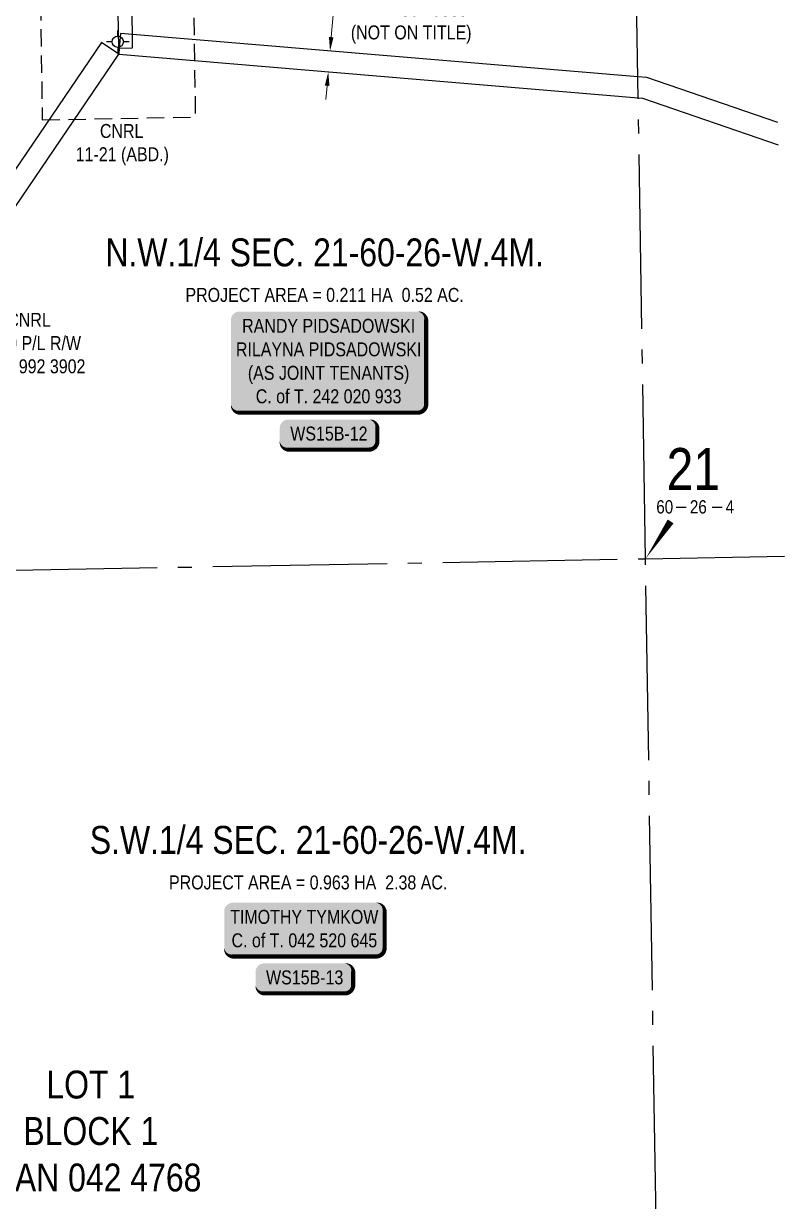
# Model space of a CAD drawing. Extents: x 72365 to 80261, y 6000112 to 6008999.
# Drawn here: x 75316 to 75862, y 6003873 to 6004718 of the extents above; entities that cross this region are included whole.
import ezdxf
from ezdxf.enums import TextEntityAlignment as Align

# ---------------------------------------------------------------- set-up
doc = ezdxf.new("R2010")
doc.units = 0
doc.header["$LTSCALE"] = 5
doc.header["$PDSIZE"] = 2.5
doc.linetypes.add('foc-ACCESSROAD', pattern=[3.75, 2.5, -1.25])
doc.linetypes.add('foc-QUARTERLINE', pattern=[33, 25, -3, 2, -3])
doc.layers.get('Defpoints').update_dxf_attribs({"color": 9})
for name, color, linetype in [('10', 1, 'Continuous'), ('AS-OWNER', 7, 'Continuous'), ('C-SYMBOL', 7, 'Continuous'), ('F-RW', 190, 'Continuous'), ('F-WS', 190, 'foc-ACCESSROAD'), ('F-WS-S', 8, 'Continuous'), ('L-AREAREQUIRED', 7, 'Continuous'), ('L-QSEC', 8, 'foc-QUARTERLINE'), ('L-SECLBL', 7, 'Continuous'), ('P-APEX RECON-LINE LIST', 240, 'Continuous')]:
    doc.layers.add(name, color=color, linetype=linetype)
doc.layers.add('F-RW-T', color=190, linetype='Continuous', lineweight=9)
doc.layers.add('F-WS-T', color=190, linetype='Continuous', lineweight=9)
doc.styles.add('100L', font='ARIALN.TTF', dxfattribs={"height": 2})
doc.styles.add('175L', font='ARIALN.TTF', dxfattribs={"height": 20})
doc.styles.add('80', font='ARIALN.TTF', dxfattribs={"height": 10})
doc.styles.add('80CG', font='ARIALN.TTF', dxfattribs={"height": 10})
doc.styles.add('80L', font='ARIALN.TTF', dxfattribs={"height": 10})
doc.styles.add('SIMPLEX', font='ARIALN.TTF')
doc.dimstyles.new('Compass 5 000', dxfattribs={"dimscale": 5, "dimtxt": 9, "dimasz": 2, "dimexe": 0.2, "dimexo": 0.0625, "dimgap": 0.5, "dimtad": 0, "dimtih": 1, "dimtoh": 1, "dimzin": 0, "dimdsep": 46, "dimtxsty": '80CG', "dimcen": 0.1, "dimse1": 1, "dimse2": 1, "dimclrd": 256, "dimclrt": 256, "dimaunit": 1, "dimadec": 4, "dimazin": 0, "dimtfac": 0.06, "dimtofl": 0, "dimtmove": 0, "dimatfit": 1, "dimfxl": 0.2, "dimtolj": 1, "dimtzin": 0, "dimlwd": -1, "dimarcsym": 0})

# ---------------------------------------------------------------- blocks, each defined once
blk = doc.blocks.new('L-SECLBL')
at = {"layer": '10', "color": 7}
for p, q in [((-5.08, -27.83), (-12.29, -27.83)), ((20.7, -27.83), (13.5, -27.83))]:
    blk.add_line(p, q, dxfattribs=at)
at = {"layer": '10', "color": 2, "style": 'SIMPLEX'}
blk.add_attdef('SEC', text='', height=30, dxfattribs=at).set_placement((0, 0), align=Align.MIDDLE)
at = {"layer": '10', "color": 5, "style": '80L'}
blk.add_attdef('TWP', text='', height=9.5, dxfattribs=at).set_placement((-14.43, -27.37), align=Align.MIDDLE_RIGHT)
blk.add_attdef('RGE', text='', height=9.5, dxfattribs=at).set_placement((3.62, -27.37), align=Align.MIDDLE_CENTER)
blk.add_attdef('MER', text='', height=9.5, dxfattribs=at).set_placement((23.17, -27.37), align=Align.MIDDLE_LEFT)
blk = doc.blocks.new('*D400')
at = {"layer": 'Defpoints', "color": 0, "transparency": 16777216}
for p in [(75536.11, 6004698.28), (75538.09, 6004698.12), (75536.84, 6004683.18)]:
    blk.add_point(p, dxfattribs=at)
at = {"layer": 'F-RW-T', "transparency": 16777216}
for p, q in [((75536.95, 6004708.25), (75539.2, 6004735.11)), ((75539.2, 6004735.11), (75549.2, 6004735.11)), ((75534.02, 6004673.38), (75533.19, 6004663.42))]:
    blk.add_line(p, q, dxfattribs=at)
for points in [[(75535.29, 6004708.39), (75538.61, 6004708.11), (75536.11, 6004698.28)], [(75532.36, 6004673.52), (75535.68, 6004673.24), (75534.86, 6004683.35)]]:
    blk.add_solid(points, dxfattribs=at)
at = {"layer": 'F-RW-T', "transparency": 16777216, "insert": (75594.29, 6004735.11), "char_height": 10, "attachment_point": 5, "style": '80CG'}
blk.add_mtext('\\A1;CNRL\\P15.00 P/L R/W\\PPLAN 802 0889\\P(NOT ON TITLE)', dxfattribs=at)
blk = doc.blocks.new('*D401')
at = {"layer": 'Defpoints', "color": 0, "transparency": 16777216}
for p in [(75251.51, 6004499.94), (75223.79, 6004485.81), (75236.19, 6004477.38)]:
    blk.add_point(p, dxfattribs=at)
at = {"layer": 'F-RW-T', "transparency": 16777216}
for p, q in [((75230.84, 6004513.98), (75222.56, 6004519.6)), ((75259.79, 6004494.33), (75268.06, 6004488.71)), ((75268.06, 6004488.71), (75278.06, 6004488.71))]:
    blk.add_line(p, q, dxfattribs=at)
for points in [[(75231.77, 6004515.36), (75229.9, 6004512.6), (75239.11, 6004508.37)], [(75260.72, 6004495.71), (75258.85, 6004492.95), (75251.51, 6004499.94)]]:
    blk.add_solid(points, dxfattribs=at)
at = {"layer": 'F-RW-T', "transparency": 16777216, "insert": (75320.26, 6004488.71), "char_height": 10, "attachment_point": 5, "style": '80CG'}
blk.add_mtext('\\A1;CNRL\\P15.00 P/L R/W\\PPLAN 992 3902', dxfattribs=at)
blk = doc.blocks.new('GABD')
for p, q in [((-0.81, 0), (-1.62, 0)), ((0, 0.81), (0, 1.62)), ((1.62, 0), (0.81, 0)), ((0, -0.81), (0, -1.62))]:
    blk.add_line(p, q)
blk.add_circle((0, 0), 0.8)
blk = doc.blocks.new('*U1465')
h = blk.add_hatch(color=59)
edge = h.paths.add_edge_path()
edge.add_line((-51.5, -20), (51.5, -20))
edge.add_arc((51.5, -14), 6, 270, 360)
edge.add_line((57.5, -14), (57.5, 12.5))
edge.add_arc((51.5, 12.5), 6, 0, 90)
edge.add_line((51.5, 18.5), (-51.5, 18.5))
edge.add_arc((-51.5, 12.5), 6, 90, 180)
edge.add_line((-57.5, 12.5), (-57.5, -14))
edge.add_arc((-51.5, -14), 6, 180, 270)
at = {"color": 1, "flags": 128}
blk.add_lwpolyline([(-51.5, -20, 3, 3, 0), (51.5, -20, 3, 3, 0.414214), (57.5, -14, 3, 3, 0), (57.5, 12.5, 3, 0, 0.414214), (51.5, 18.5, 0, 0, 0), (-51.5, 18.5, 0, 0, 0.414214), (-57.5, 12.5, 0, 0, 0), (-57.5, -14, 0, 3, 0.414214)], format="xyseb", close=True, dxfattribs=at)
blk.add_lwpolyline([(-47.18, -14.58, 0, 7.5, 0), (0, 0, 0, 0, 0)], format="xyseb", dxfattribs=at)
at = {"color": 1, "style": '80'}
blk.add_attdef('ENTER_TEXT_001', (-35.99, -5), '', height=10, dxfattribs=at)
blk = doc.blocks.new('*U1470')
h = blk.add_hatch(color=59)
edge = h.paths.add_edge_path()
edge.add_line((-64, -37), (64, -37))
edge.add_arc((64, -31), 6, 270, 360)
edge.add_line((70, -31), (70, 29.5))
edge.add_arc((64, 29.5), 6, 0, 90)
edge.add_line((64, 35.5), (-64, 35.5))
edge.add_arc((-64, 29.5), 6, 90, 180)
edge.add_line((-70, 29.5), (-70, -31))
edge.add_arc((-64, -31), 6, 180, 270)
at = {"color": 1, "flags": 128}
blk.add_lwpolyline([(-64, -37, 3, 3, 0), (64, -37, 3, 3, 0.414214), (70, -31, 3, 3, 0), (70, 29.5, 3, 0, 0.414214), (64, 35.5, 0, 0, 0), (-64, 35.5, 0, 0, 0.414214), (-70, 29.5, 0, 0, 0), (-70, -31, 0, 3, 0.414214)], format="xyseb", close=True, dxfattribs=at)
blk.add_lwpolyline([(-48.5, -23.79, 0, 7.5, 0), (0, 0, 0, 0, 0)], format="xyseb", dxfattribs=at)
at = {"color": 1, "style": '80'}
blk.add_attdef('ENTER_TEXT_001', (-35.99, -5), '', height=10, dxfattribs=at)
blk = doc.blocks.new('*U1492')
at = {"true_color": 0xffffa8}
h = blk.add_hatch(color=51, dxfattribs=at)
edge = h.paths.add_edge_path()
edge.add_line((-29, -11.5), (29, -11.5))
edge.add_arc((29, -5.5), 6, 270, 360)
edge.add_line((35, -5.5), (35, 4))
edge.add_arc((29, 4), 6, 0, 90)
edge.add_line((29, 10), (-29, 10))
edge.add_arc((-29, 4), 6, 90, 180)
edge.add_line((-35, 4), (-35, -5.5))
edge.add_arc((-29, -5.5), 6, 180, 270)
at = {"color": 240, "flags": 128}
blk.add_lwpolyline([(-29, -11.5, 3, 3, 0), (29, -11.5, 3, 3, 0.414214), (35, -5.5, 3, 3, 0), (35, 4, 3, 0, 0.414214), (29, 10, 0, 0, 0), (-29, 10, 0, 0, 0.414214), (-35, 4, 0, 0, 0), (-35, -5.5, 0, 3, 0.414214)], format="xyseb", close=True, dxfattribs=at)
for points in [[(-28.7, -2.85, 0, 10, 0), (0, 0, 5, 5, 0)], [(21, -3.69, 0, 10, 0), (0, 0, 5, 5, 0)]]:
    blk.add_lwpolyline(points, format="xyseb", dxfattribs=at)
at = {"color": 4, "style": '80'}
blk.add_attdef('OTHER_001', (-14.7, -5), '', height=10, dxfattribs=at)

msp = doc.modelspace()

# ---------------------------------------------------------------- linework, layer by layer
at = {"layer": 'F-RW', "flags": 128}
for points in [[(75376.553, 6005131.664), (75384.52, 6004700.312), (75384.967, 6004700.32), (75394.511, 6004700.495), (75394.333, 6004710.18), (75386.538, 6005131.823)], [(74975.561, 6004283.913), (74975.803, 6004268.927), (74975.561, 6004283.913), (74975.803, 6004268.927), (75076.34, 6004270.818), (75122.591, 6004322.398), (75157.072, 6004360.852), (75384.6, 6004695.955), (75372.194, 6004704.371), (75145.232, 6004370.105), (75102.118, 6004322.023), (75069.528, 6004285.679)]]:
    msp.add_lwpolyline(points, close=True, dxfattribs=at)
msp.add_lwpolyline([(75857.103, 6004646.935), (75763.254, 6004679.225), (75756.804, 6004679.768), (75394.333, 6004710.18), (75385.855, 6004710.894), (75384.967, 6004700.32), (75384.6, 6004695.955), (75757.042, 6004664.705), (75760.14, 6004664.445), (75857.352, 6004630.999)], dxfattribs=at)
at = {"layer": 'F-WS', "flags": 128}
msp.add_lwpolyline([(75329.779, 6004648.899), (75439.761, 6004650.907), (75438.005, 6004760.893), (75328.023, 6004758.885)], close=True, dxfattribs=at)
at = {"layer": 'L-QSEC', "flags": 128}
for points in [[(75762.363, 6004334.102), (75749.521, 6005138.443)], [(74957.093, 6004319.373), (75762.363, 6004334.102)], [(75762.363, 6004334.102), (75861.946, 6004335.925)], [(75775.161, 6003529.756), (75762.363, 6004334.102)]]:
    msp.add_lwpolyline(points, dxfattribs=at)
at = {"layer": 'L-SECLBL', "flags": 128}
msp.add_lwpolyline([(75762.363, 6004334.102, 0, 5, 0), (75780.343, 6004360.88, 0, 0, 0)], format="xyseb", dxfattribs=at)

# ---------------------------------------------------------------- block references
at = {"layer": 'AS-OWNER'}
ref = msp.add_blockref('*U1470', (75535.06, 6004475.874), dxfattribs=at)
ref.add_attrib('ENTER_TEXT_001', 'RANDY PIDSADOWSKI', (75473.075, 6004496.137), dxfattribs={"layer": '0', "color": 1, "height": 10, "style": '80'})
ref.add_attrib('ENTER_TEXT_002', 'RILAYNA PIDSADOWSKI', (75468.611, 6004479.293), dxfattribs={"layer": '0', "color": 1, "height": 10, "style": '80'})
ref.add_attrib('ENTER_TEXT_003', '(AS JOINT TENANTS)', (75477.151, 6004462.449), dxfattribs={"layer": '0', "color": 1, "height": 10, "style": '80'})
ref.add_attrib('ENTER_TEXT_004', 'C. of T. 242 020 933', (75482.83, 6004445.605), dxfattribs={"layer": '0', "color": 1, "height": 10, "style": '80'})
ref = msp.add_blockref('*U1465', (75517.729, 6004068.802), dxfattribs=at)
ref.add_attrib('ENTER_TEXT_001', 'TIMOTHY TYMKOW', (75464.496, 6004072.221), dxfattribs={"layer": '0', "color": 1, "height": 10, "style": '80'})
ref.add_attrib('ENTER_TEXT_002', 'C. of T. 042 520 645', (75465.465, 6004055.377), dxfattribs={"layer": '0', "color": 1, "height": 10, "style": '80'})
at = {"layer": 'F-WS-S', "xscale": 4.99999999999994, "yscale": 4.99999999999994, "zscale": 4.99999999999994}
msp.add_blockref('GABD', (75383.892, 6004704.896), dxfattribs=at)
at = {"layer": 'L-SECLBL'}
msp.add_blockref('L-SECLBL', (75796.589, 6004398.684), dxfattribs=at).add_auto_attribs({'SEC': '21', 'TWP': '60', 'RGE': '26', 'MER': '4'})
at = {"layer": 'P-APEX RECON-LINE LIST'}
ref = msp.add_blockref('*U1492', (75535.06, 6004423.878), dxfattribs=at)
ref.add_attrib('OTHER_001', 'WS15B-12', (75507.591, 6004418.875), dxfattribs={"layer": '0', "color": 4, "height": 10, "style": '80'})
ref = msp.add_blockref('*U1492', (75517.729, 6004033.807), dxfattribs=at)
ref.add_attrib('OTHER_001', 'WS15B-13', (75490.229, 6004028.803), dxfattribs={"layer": '0', "color": 4, "height": 10, "style": '80'})

# ---------------------------------------------------------------- texts
at = {"layer": 'C-SYMBOL', "color": 3, "style": '175L'}
for s, p in [('N.W.1/4 SEC. 21-60-26-W.4M.', (75532.237, 6004537.83)), ('S.W.1/4 SEC. 21-60-26-W.4M.', (75520.425, 6004116.416))]:
    msp.add_text(s, height=20, dxfattribs=at).set_placement(p, align=Align.BOTTOM_CENTER)
at = {"layer": 'C-SYMBOL', "color": 3, "insert": (75270.484, 6003966.938), "char_height": 20, "attachment_point": 1, "style": '175L', "bg_fill": 3, "box_fill_scale": 1.1, "bg_fill_color": 256, "bg_fill_transparency": 0}
msp.add_mtext_dynamic_manual_height_columns('\\pi62.193;LOT 1\\P\\pi45.672;BLOCK 1\\P\\pi11.607;PLAN 042 4768', width=182.19019, gutter_width=55, heights=[0], dxfattribs=at)
at = {"layer": 'F-WS-T', "insert": (75350.747, 6004645.917), "char_height": 10, "attachment_point": 1, "style": '100L'}
msp.add_mtext_dynamic_manual_height_columns('\\pi20.342;CNRL\\P\\pi2.9823;11-21 (ABD.)', width=70.88269, gutter_width=50, heights=[0], dxfattribs=at)
at = {"layer": 'L-AREAREQUIRED', "color": 5, "style": '100L'}
for s, p in [('PROJECT AREA = 0.211 HA  0.52 AC.', (75532.237, 6004515.33)), ('PROJECT AREA = 0.963 HA  2.38 AC.', (75520.425, 6004093.916))]:
    msp.add_text(s, height=10, dxfattribs=at).set_placement(p, align=Align.BOTTOM_CENTER)

# ---------------------------------------------------------------- dimensions: what is measured, and where the dimension line sits
at = {"layer": 'F-RW-T'}
dim = msp.add_linear_dim(base=(75536.111, 6004698.285), p1=(75536.839, 6004683.181), p2=(75538.092, 6004698.118), angle=85.204009, text='CNRL\\P15.00 P/L R/W\\PPLAN 802 0889\\P(NOT ON TITLE)', dimstyle='Compass 5 000', dxfattribs=at)
dim.commit()
dim.dimension.update_dxf_attribs({"geometry": '*D400', "text_midpoint": (75594.286, 6004735.108), "dimtype": 161})
dim = msp.add_aligned_dim(p1=(75223.791, 6004485.806), p2=(75236.195, 6004477.384), distance=27.268, text='CNRL\\P15.00 P/L R/W\\PPLAN 992 3902', dimstyle='Compass 5 000', dxfattribs=at)
dim.commit()
dim.dimension.update_dxf_attribs({"geometry": '*D401', "text_midpoint": (75320.259, 6004488.709)})

doc.saveas('drawing.dxf')
